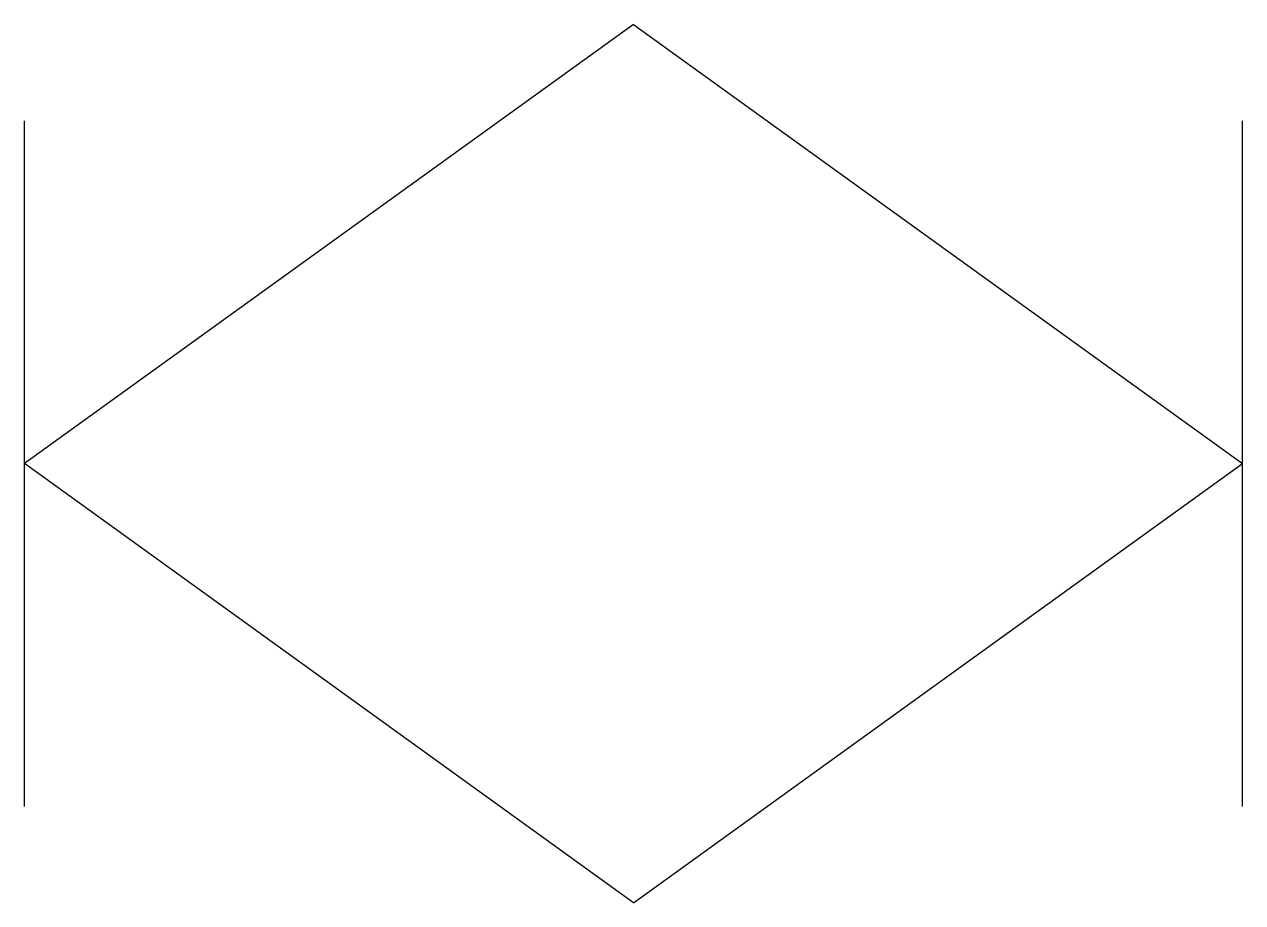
# Model space of a CAD drawing. Extents: x 1820.2 to 1830.2, y 1451.5 to 1458.7.
import ezdxf

# ---------------------------------------------------------------- set-up
doc = ezdxf.new("R2010")
doc.units = 0
doc.layers.get('0').update_dxf_attribs({"linetype": 'CONTINUOUS'})

msp = doc.modelspace()

# ---------------------------------------------------------------- linework, layer by layer
at = {"color": 0}
for p, q in [((1825.202, 1458.729), (1820.17, 1455.1)), ((1825.202, 1458.729), (1830.233, 1455.1)), ((1825.202, 1451.47), (1820.17, 1455.1)), ((1825.202, 1451.47), (1830.233, 1455.1))]:
    msp.add_line(p, q, dxfattribs=at)
for points in [[(1820.17, 1452.266), (1820.17, 1457.933)], [(1830.233, 1452.266), (1830.233, 1457.933)]]:
    msp.add_lwpolyline(points, dxfattribs=at)

doc.saveas('drawing.dxf')
